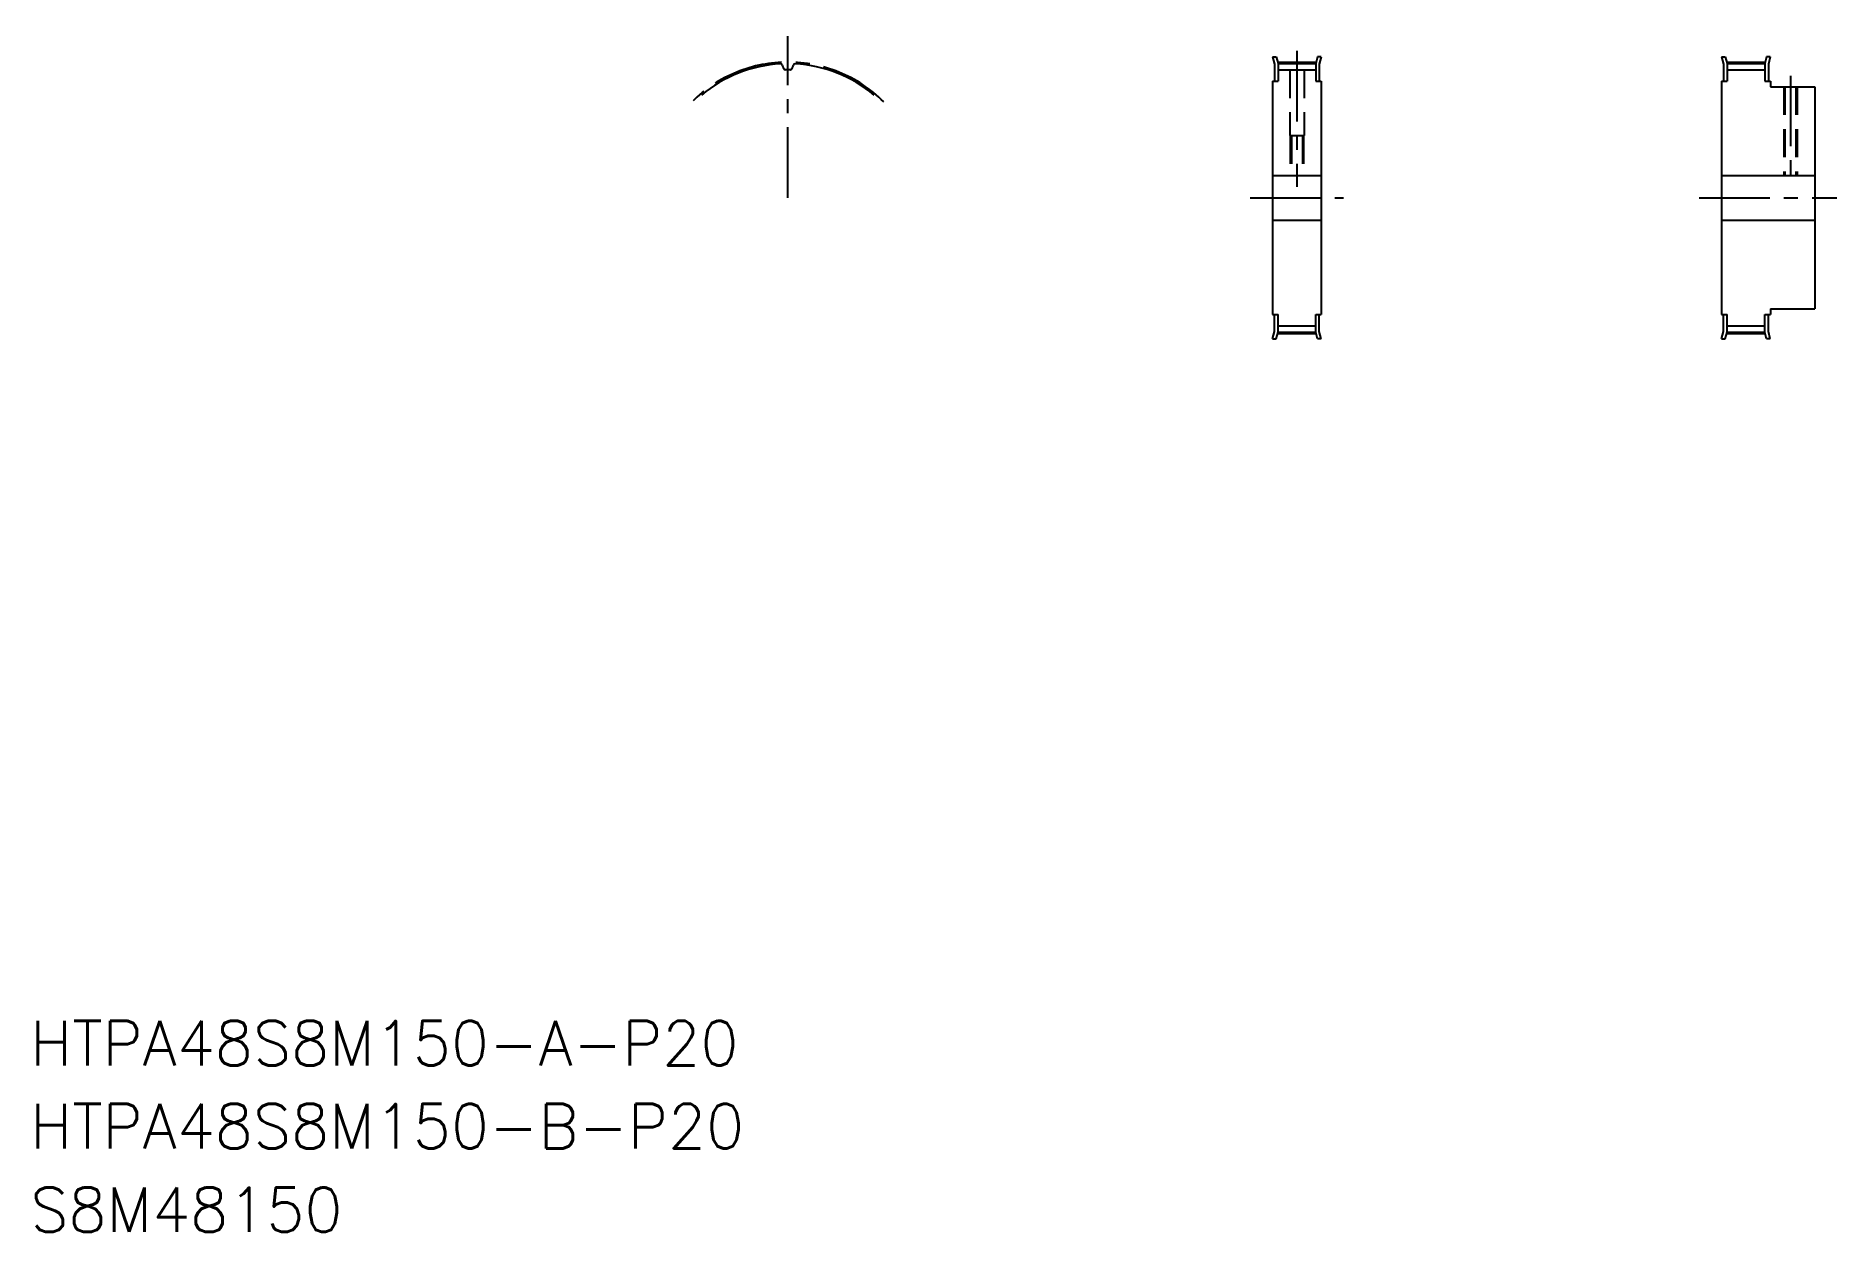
# Model space of a CAD drawing. Extents: x 53 to 864, y 50 to 589.
import ezdxf

# ---------------------------------------------------------------- set-up
doc = ezdxf.new("R2010")
doc.units = 0
doc.linetypes.add('CENTER', pattern=[50.8, 31.75, -6.35, 6.35, -6.35])
doc.linetypes.add('DASHED', pattern=[19.05, 12.7, -6.35])
doc.layers.get('0').update_dxf_attribs({"linetype": 'CONTINUOUS'})
doc.layers.add('CENTER', color=1, linetype='CENTER')
doc.styles.get("Standard").update_dxf_attribs({"font": 'txt', "bigfont": 'BIGFONT'})

msp = doc.modelspace()

# ---------------------------------------------------------------- linework, layer by layer
at = {"color": 7, "linetype": 'CONTINUOUS'}
for p, q in [((609.38, 579.15), (610.26, 575.87)), ((609.38, 579.15), (611.04, 579.15)), ((610.26, 575.87), (610.26, 568.15)), ((611.04, 579.15), (611.86, 576.08)), ((611.86, 576.08), (611.86, 568.15)), ((611.86, 576.08), (628.86, 576.08)), ((629.68, 579.15), (628.86, 576.08)), ((628.86, 576.08), (628.86, 568.15)), ((631.34, 579.15), (629.68, 579.15)), ((631.34, 579.15), (630.46, 575.87)), ((630.46, 575.87), (630.46, 568.15)), ((811.58, 579.15), (813.24, 579.15)), ((811.58, 579.15), (812.46, 575.87)), ((812.46, 575.87), (812.46, 568.15)), ((813.24, 579.15), (814.06, 576.08)), ((814.06, 576.08), (831.06, 576.08)), ((814.06, 576.08), (814.06, 568.15)), ((831.89, 579.15), (831.06, 576.08)), ((831.06, 576.08), (831.06, 568.15)), ((833.54, 579.15), (831.89, 579.15)), ((833.54, 579.15), (832.66, 575.87)), ((832.66, 575.87), (832.66, 568.15)), ((609.36, 568.15), (609.36, 463.15)), ((609.36, 568.15), (611.86, 568.15)), ((611.86, 573.25), (628.86, 573.25)), ((628.86, 568.15), (631.36, 568.15)), ((631.36, 568.15), (631.36, 463.15)), ((811.56, 568.15), (811.56, 463.15)), ((811.56, 568.15), (814.06, 568.15)), ((814.06, 573.25), (831.06, 573.25)), ((831.06, 568.15), (833.56, 568.15)), ((833.56, 568.15), (833.56, 565.65)), ((833.56, 565.65), (853.56, 565.65)), ((853.56, 565.65), (853.56, 465.65)), ((811.56, 541.9), (811.56, 541.9)), ((609.36, 525.65), (631.36, 525.65)), ((811.56, 525.65), (853.56, 525.65)), ((811.56, 515.65), (811.56, 515.65)), ((609.36, 505.65), (631.36, 505.65)), ((811.56, 505.65), (853.56, 505.65)), ((609.36, 463.15), (611.86, 463.15)), ((610.26, 455.43), (610.26, 463.15)), ((611.86, 455.22), (611.86, 463.15)), ((628.86, 455.22), (628.86, 463.15)), ((628.86, 463.15), (631.36, 463.15)), ((630.46, 455.43), (630.46, 463.15)), ((811.56, 463.15), (814.06, 463.15)), ((812.46, 455.43), (812.46, 463.15)), ((814.06, 455.22), (814.06, 463.15)), ((831.06, 455.22), (831.06, 463.15)), ((831.06, 463.15), (833.56, 463.15)), ((832.66, 455.43), (832.66, 463.15)), ((833.56, 465.65), (853.56, 465.65)), ((833.56, 465.65), (833.56, 463.15)), ((609.38, 452.15), (610.26, 455.43)), ((611.04, 452.15), (611.86, 455.22)), ((611.86, 458.05), (628.86, 458.05)), ((611.86, 455.22), (628.86, 455.22)), ((629.68, 452.15), (628.86, 455.22)), ((631.34, 452.15), (630.46, 455.43)), ((811.58, 452.15), (812.46, 455.43)), ((813.24, 452.15), (814.06, 455.22)), ((814.06, 458.05), (831.06, 458.05)), ((814.06, 455.22), (831.06, 455.22)), ((831.89, 452.15), (831.06, 455.22)), ((833.54, 452.15), (832.66, 455.43)), ((609.38, 452.15), (611.04, 452.15)), ((631.34, 452.15), (629.68, 452.15)), ((811.58, 452.15), (813.24, 452.15)), ((833.54, 452.15), (831.89, 452.15))]:
    msp.add_line(p, q, dxfattribs=at)
at = {"color": 3, "linetype": 'DASHED'}
for p, q in [((617.11, 573.25), (617.11, 543.65)), ((623.61, 573.25), (623.61, 543.65)), ((839.56, 565.65), (839.56, 525.65)), ((840.1, 565.65), (840.1, 525.65)), ((845.02, 565.65), (845.02, 525.65)), ((845.56, 565.65), (845.56, 525.65)), ((617.11, 543.65), (623.61, 543.65)), ((617.36, 543.65), (617.36, 525.65)), ((617.9, 543.65), (617.9, 525.65)), ((622.82, 543.65), (622.82, 525.65)), ((623.36, 543.65), (623.36, 525.65))]:
    msp.add_line(p, q, dxfattribs=at)
at = {"color": 7, "linetype": 'CONTINUOUS'}
for centre, radius, start, end in [((391.13, 515.65), 60.43, 93.13968, 130), ((387.86, 575.24), 0.75, 14.06463, 93.13968), ((394.4, 575.24), 0.75, 86.86032, 165.93537), ((391.13, 515.65), 60.43, 50, 86.86032), ((393.73, 576.71), 5.3, 194.06463, 218.84601), ((389.92, 573.64), 0.4, 218.84601, 271.20163), ((391.13, 515.65), 57.6, 90, 91.20163), ((391.13, 515.65), 57.6, 88.79837, 90), ((392.35, 573.64), 0.4, 268.79837, 321.15399), ((388.53, 576.71), 5.3, 321.15399, 345.93537)]:
    msp.add_arc(centre, radius, start, end, dxfattribs=at)
at = {"layer": 'CENTER', "color": 1, "linetype": 'CENTER'}
for p, q in [((391.13, 515.65), (391.13, 588.51)), ((611.86, 576.77), (628.86, 576.77)), ((620.36, 581.77), (620.36, 520.65)), ((814.06, 576.77), (831.06, 576.77)), ((842.56, 570.65), (842.56, 520.65)), ((599.36, 515.65), (641.36, 515.65)), ((801.56, 515.65), (863.56, 515.65)), ((611.86, 454.54), (628.86, 454.54)), ((814.06, 454.54), (831.06, 454.54))]:
    msp.add_line(p, q, dxfattribs=at)
msp.add_arc((391.13, 515.65), 61.11, 45, 135, dxfattribs=at)

# ---------------------------------------------------------------- texts
at = {"color": 7, "linetype": 'CONTINUOUS'}
for s, p in [('HTPA48S8M150-A-P20', (50, 125)), ('HTPA48S8M150-B-P20', (50, 87.64)), ('S8M48150', (50, 50))]:
    msp.add_text(s, height=20, dxfattribs=at).set_placement(p)

doc.saveas('drawing.dxf')
